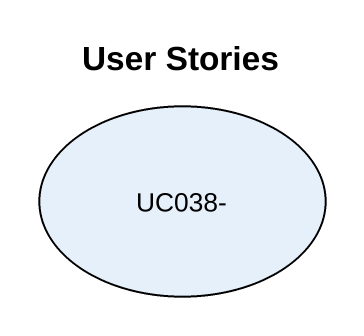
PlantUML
@startuml
title User Stories
usecase "UC038-" as UC038
@enduml
